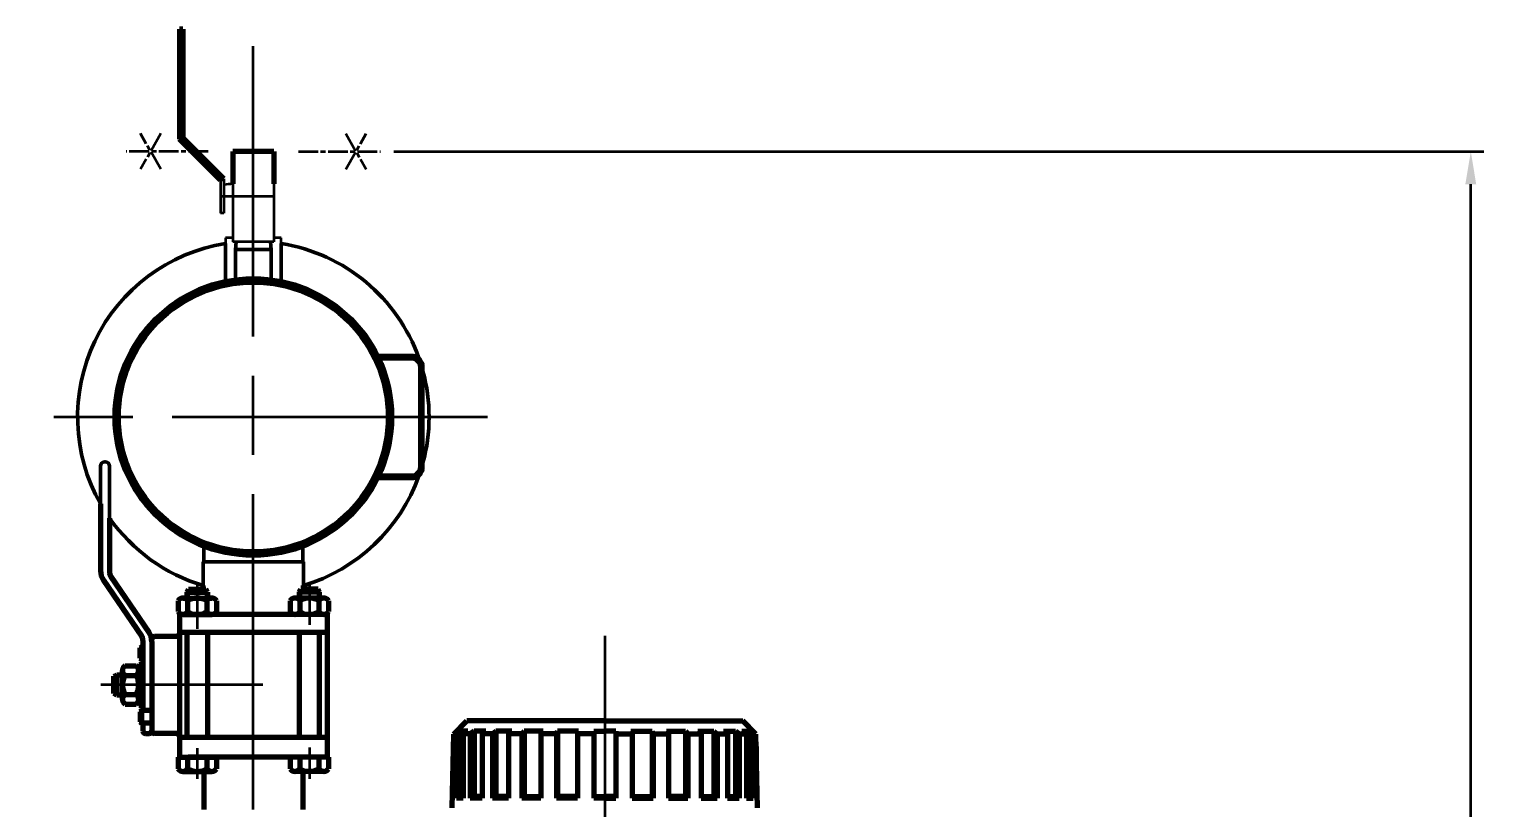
# Model space of a CAD drawing. Header units: millimetres. Extents: x 4423 to 6629, y 3249 to 4171.
# Drawn here: x 4986.1 to 5096.9, y 3970.7 to 4030 of the extents above; entities that cross this region are included whole.
import ezdxf

# ---------------------------------------------------------------- set-up
doc = ezdxf.new("R2010")
doc.units = ezdxf.units.MM
doc.linetypes.add('ACAD_ISO08W100', pattern=[36, 24, -3, 6, -3])
for name, color, linetype, lineweight in [('AM_0', 7, 'Continuous', 50), ('M_EQUIP_D1', 3, 'Continuous', 35), ('M_EQUIP_E3', 3, 'Continuous', 35), ('M_EQUIP_E7', 7, 'Continuous', 70)]:
    doc.layers.add(name, color=color, linetype=linetype, lineweight=lineweight)
doc.styles.get("Standard").update_dxf_attribs({"font": 'ISOCP.SHX'})
doc.dimstyles.new('AM_ISO$0', dxfattribs={"dimtxt": 3.5, "dimasz": 2.5, "dimexe": 1, "dimexo": 1, "dimgap": 1.5, "dimtad": 1, "dimdsep": 46, "dimtxsty": 'Standard', "dimcen": 0, "dimclrd": 256, "dimclre": 256, "dimclrt": 2, "dimadec": 0, "dimazin": 2, "dimtp": 0.1, "dimtm": 0.1, "dimtfac": 0.71, "dimtmove": 0, "dimatfit": 0, "dimfxl": 1, "dimlwd": -1, "dimlwe": -1, "dimarcsym": 0})

# ---------------------------------------------------------------- blocks, each defined once
blk = doc.blocks.new('TOIMITUSR')
at = {"layer": 'M_EQUIP_E3', "linetype": 'ACAD_ISO08W100', "lineweight": 35}
for p, q in [((87.5, -21.7), (112.5, 21.7)), ((87.5, 21.7), (112.5, -21.7)), ((30, 0), (130, 0))]:
    blk.add_line(p, q, dxfattribs=at)
blk = doc.blocks.new('*D49')
at = {"layer": 'Defpoints', "color": 0, "transparency": 16777216}
for p in [(5012.9, 4020.66), (5095.87, 4020.66), (5082.61, 3737.95)]:
    blk.add_point(p, dxfattribs=at)
at = {"layer": 'M_EQUIP_D1', "linetype": 'ByBlock', "transparency": 16777216}
for p, q in [((5013.9, 4020.66), (5096.87, 4020.66)), ((5095.87, 3740.45), (5095.87, 4018.16)), ((5083.61, 3737.95), (5096.87, 3737.95))]:
    blk.add_line(p, q, dxfattribs=at)
at = {"layer": 'M_EQUIP_D1', "transparency": 16777216}
for points in [[(5095.45, 4018.16), (5096.28, 4018.16), (5095.87, 4020.66)], [(5095.45, 3740.45), (5096.28, 3740.45), (5095.87, 3737.95)]]:
    blk.add_solid(points, dxfattribs=at)
at = {"layer": 'M_EQUIP_D1', "color": 2, "transparency": 16777216, "insert": (5092.99, 3879.3), "char_height": 3.5, "attachment_point": 5, "rotation": 90}
blk.add_mtext('{\\H0.71429x;\\C3;(2260)}', dxfattribs=at)

msp = doc.modelspace()

# ---------------------------------------------------------------- linework, layer by layer
at = {"lineweight": 35}
for p, q in [((5000.9622, 4018.4702), (5000.7122, 4018.4702)), ((5000.7122, 4018.4702), (5000.7122, 4018.0836)), ((5000.7122, 4018.0836), (5000.7122, 4015.9702)), ((5000.9622, 4018.5738), (5000.9622, 4018.1173)), ((5000.9622, 4018.1173), (5000.9622, 4015.9702)), ((5001.6497, 4018.1913), (5001.6497, 4013.7827)), ((5004.7747, 4018.1902), (5004.7747, 4013.7827)), ((5004.7747, 4017.2202), (5000.7122, 4017.2202)), ((5000.9622, 4015.9702), (5000.7122, 4015.9702)), ((5001.6497, 4014.0912), (5001.0872, 4014.0912)), ((5001.0872, 4014.0912), (5001.0872, 4013.6566)), ((5002.1313, 4013.7827), (5001.6497, 4013.7827)), ((5001.8996, 4013.7827), (5001.8983, 4013.7618)), ((5004.2931, 4013.7827), (5002.1313, 4013.7827)), ((5004.7747, 4013.7827), (5004.2931, 4013.7827)), ((5004.5248, 4013.7827), (5004.5261, 4013.7618)), ((5005.3372, 4014.0912), (5004.7747, 4014.0912)), ((5005.3372, 4013.6566), (5005.3372, 4014.0912))]:
    msp.add_line(p, q, dxfattribs=at)
for centre, radius, start, end in [((5003.2122, 4000.4515), 17.8085, 95.033543, 97.258381), ((4997.4735, 3986.597), 1.375, 302.310743, 310.898075), ((5008.9509, 3986.597), 1.375, 229.101925, 237.689257)]:
    msp.add_arc(centre, radius, start, end, dxfattribs=at)
at = {"layer": 'AM_0'}
for p, q in [((5001.0872, 4013.6566), (5001.0872, 4010.7533)), ((5001.8996, 4013.7827), (5001.8632, 4013.1994)), ((5004.5248, 4013.7827), (5004.5613, 4013.1994)), ((5005.3372, 4010.7533), (5005.3372, 4013.6566)), ((5001.8632, 4013.1994), (5002.8564, 4013.1994)), ((5001.8632, 4013.1994), (5001.8632, 4012.4991)), ((5001.8632, 4012.588), (5001.8632, 4010.8834)), ((5002.8564, 4013.1994), (5004.5613, 4013.1994)), ((5004.5613, 4013.1994), (5004.5613, 4012.4629)), ((5004.5613, 4012.463), (5004.5613, 4010.8834)), ((5015.2491, 4005.139), (5012.7491, 4005.139)), ((5013.3954, 4005.139), (5012.7491, 4005.139)), ((5012.7491, 4004.889), (5012.7491, 4005.139)), ((5015.2491, 4004.889), (5012.7491, 4004.889)), ((5015.2491, 4004.889), (5014.5249, 4004.889)), ((5015.8741, 4000.4515), (5015.8741, 4004.264)), ((5016.1241, 4003.9405), (5016.1241, 4004.264)), ((5016.1241, 4000.4515), (5016.1241, 4003.9405)), ((5015.8741, 4000.4515), (5015.8741, 3996.639)), ((5016.1241, 4000.4515), (5016.1241, 3996.9625)), ((5016.1241, 3996.639), (5016.1241, 3997.0423)), ((4991.5872, 3996.713), (4991.5872, 3993.8371)), ((4992.2668, 3996.713), (4992.2668, 3992.7645)), ((5015.2491, 3996.014), (5012.7491, 3996.014)), ((5013.3468, 3996.014), (5012.7491, 3996.014)), ((5012.7491, 3996.014), (5012.7491, 3995.764)), ((5015.2491, 3995.764), (5012.7491, 3995.764)), ((5013.3954, 3995.764), (5012.7491, 3995.764)), ((4999.4435, 3990.6311), (4999.4435, 3989.4349)), ((4999.4435, 3990.6311), (4999.4435, 3989.4349)), ((5006.981, 3990.6311), (5006.981, 3989.4349)), ((5006.981, 3990.6311), (5006.981, 3989.4349)), ((5007.0247, 3989.4349), (4999.3997, 3989.4349)), ((5007.0247, 3989.4349), (4999.3997, 3989.4349)), ((4999.3997, 3987.6314), (4999.3997, 3989.4349)), ((5006.981, 3989.4349), (4999.4435, 3989.4349)), ((5007.0247, 3987.6314), (5007.0247, 3989.4349))]:
    msp.add_line(p, q, dxfattribs=at)
for centre, radius, start, end in [((5003.2122, 4000.4515), 13.375, 99.141807, 209.638958), ((5003.2122, 4000.4515), 13.375, 19.571178, 80.858193), ((5015.2491, 4004.264), 0.875, 49.749734, 90), ((5015.2491, 4004.264), 0.625, 0, 90), ((5015.2491, 4004.264), 0.875, 0, 49.749734), ((5003.2122, 4000.4515), 13.375, 344.878897, 15.121103), ((4991.927, 3996.713), 0.3398, 0, 180), ((5003.2122, 4000.4515), 13.375, 286.561642, 340.428822), ((5015.2491, 3996.639), 0.875, 270, 0), ((5015.2491, 3996.639), 0.625, 270, 0), ((5003.2122, 4000.4515), 13.375, 215.080324, 253.438358)]:
    msp.add_arc(centre, radius, start, end, dxfattribs=at)
at = {"layer": 'Defpoints', "color": 0, "linetype": 'ByBlock'}
for p in [(5019.4622, 3977.3265), (5039.2122, 3976.2057), (5008.9421, 3974.5765)]:
    msp.add_point(p, dxfattribs=at)
at = {"layer": 'M_EQUIP_E3', "color": 3, "linetype": 'ACAD_ISO08W100', "lineweight": 35}
for p, q in [((5003.2122, 3970.5765), (5003.2122, 4028.6664)), ((5021.0327, 4000.4515), (4986.1479, 4000.4515)), ((4998.9464, 3987.7717), (4998.9464, 3984.3272)), ((5007.478, 3987.7717), (5007.478, 3984.636)), ((5029.9622, 3983.7922), (5029.9622, 3798.3672)), ((5003.9393, 3980.0599), (4991.5949, 3980.0599)), ((4998.9464, 3975.2584), (4998.9464, 3972.9207)), ((5007.478, 3975.3098), (5007.478, 3972.9207))]:
    msp.add_line(p, q, dxfattribs=at)
at = {"layer": 'M_EQUIP_E3', "linetype": 'ACAD_ISO08W100', "lineweight": 35}
for p, q in [((5003.2122, 4012.5327), (5003.2122, 4024.3066)), ((5003.2122, 4013.7827), (5003.2122, 4022.0501))]:
    msp.add_line(p, q, dxfattribs=at)
at = {"layer": 'M_EQUIP_E3', "linetype": 'Continuous', "lineweight": 35}
for p, q in [((4998.2862, 3987.3441), (4998.2862, 3986.6776)), ((4999.6066, 3987.3441), (4999.6066, 3986.6776)), ((5006.8178, 3987.3441), (5006.8178, 3986.6776)), ((5008.1382, 3987.3441), (5008.1382, 3986.6776))]:
    msp.add_line(p, q, dxfattribs=at)
at = {"layer": 'M_EQUIP_E3', "color": 3, "linetype": 'Continuous', "lineweight": 35}
for p, q in [((4992.5872, 3980.7201), (4993.2538, 3980.7201)), ((4992.5872, 3979.3997), (4993.2538, 3979.3997))]:
    msp.add_line(p, q, dxfattribs=at)
at = {"layer": 'M_EQUIP_E7', "color": 7, "linetype": 'Continuous', "lineweight": 70}
for p, q in [((4997.5872, 4029.9702), (4997.5872, 4021.5952)), ((4997.8372, 4029.9702), (4997.5872, 4029.9702)), ((4997.8372, 4029.9702), (4997.8372, 4021.6988)), ((5000.7122, 4018.4702), (4997.5872, 4021.5952)), ((5000.9622, 4018.5738), (4997.8372, 4021.6988)), ((5004.7747, 4020.6577), (5001.6497, 4020.6577)), ((5001.6497, 4020.6577), (5001.6497, 4018.1913)), ((5004.7747, 4020.6577), (5004.7747, 4018.1902)), ((4991.5872, 3993.8371), (4991.5872, 3988.7472)), ((4992.2668, 3992.7645), (4992.2668, 3989.0042)), ((4991.8049, 3988.0424), (4994.6983, 3983.8044)), ((4992.2668, 3989.0042), (4992.2668, 3988.6673)), ((4992.3757, 3988.3149), (4995.2691, 3984.0768)), ((4998.1697, 3987.1111), (4998.2862, 3987.3441)), ((4998.1697, 3986.6776), (4998.1697, 3987.1111)), ((4998.2862, 3987.3441), (4999.6066, 3987.3441)), ((4999.3997, 3987.3441), (4999.3997, 3987.6314)), ((4999.7231, 3987.1111), (4999.6066, 3987.3441)), ((4999.7231, 3987.1111), (4999.7231, 3986.6776)), ((5006.7013, 3987.1111), (5006.8178, 3987.3441)), ((5006.7013, 3987.1111), (5006.7013, 3986.6776)), ((5008.1382, 3987.3441), (5006.8178, 3987.3441)), ((5007.0247, 3987.3441), (5007.0247, 3987.6314)), ((5008.2547, 3987.1111), (5008.1382, 3987.3441)), ((5008.2547, 3986.6776), (5008.2547, 3987.1111)), ((4997.4824, 3986.4705), (4997.4824, 3985.642)), ((4997.8484, 3986.6776), (5000.0445, 3986.6776)), ((4998.2144, 3986.4705), (4998.2144, 3985.642)), ((4999.6785, 3986.4705), (4999.6785, 3985.642)), ((5000.4105, 3986.4705), (5000.4105, 3985.642)), ((5006.0139, 3986.4705), (5006.0139, 3985.642)), ((5008.5761, 3986.6776), (5006.38, 3986.6776)), ((5006.746, 3986.4705), (5006.746, 3985.642)), ((5008.21, 3986.4705), (5008.21, 3985.642)), ((5008.9421, 3986.4705), (5008.9421, 3985.642)), ((5008.8372, 3985.4349), (4997.5872, 3985.4349)), ((4997.8484, 3985.4349), (5000.0445, 3985.4349)), ((5008.5761, 3985.4349), (5006.38, 3985.4349)), ((4997.393, 3983.7492), (4995.6809, 3983.7492)), ((4998.1697, 3976.0599), (4998.1697, 3984.0599)), ((4999.7231, 3984.0599), (4999.7231, 3976.0599)), ((5006.7013, 3984.0599), (5006.7013, 3976.0599)), ((5008.2547, 3976.0599), (5008.2547, 3984.0599)), ((4994.7101, 3982.9725), (4994.613, 3982.8754)), ((4994.613, 3982.0987), (4994.613, 3982.8754)), ((4994.8072, 3982.9725), (4994.7101, 3982.9725)), ((4994.7101, 3982.9725), (4994.7101, 3982.0016)), ((4994.8072, 3983.452), (4994.8072, 3978.1181)), ((4993.4609, 3981.5239), (4994.2894, 3981.5239)), ((4994.4965, 3978.5065), (4994.4965, 3981.6133)), ((4994.4965, 3981.6133), (4994.8072, 3981.6133)), ((4994.613, 3982.0987), (4994.7101, 3982.0016)), ((4994.8072, 3982.0016), (4994.7101, 3982.0016)), ((4994.8072, 3981.6133), (4994.8072, 3978.5065)), ((4992.5872, 3980.7201), (4992.8202, 3980.8366)), ((4992.5872, 3979.3997), (4992.5872, 3980.7201)), ((4992.8202, 3979.2832), (4992.8202, 3980.8366)), ((4992.8202, 3980.8366), (4993.2538, 3980.8366)), ((4993.2538, 3978.9618), (4993.2538, 3981.1579)), ((4993.4609, 3980.7919), (4994.2894, 3980.7919)), ((4992.8202, 3979.2832), (4992.5872, 3979.3997)), ((4993.2538, 3979.2832), (4992.8202, 3979.2832)), ((4993.4609, 3979.3278), (4994.2894, 3979.3278)), ((4993.4609, 3978.5958), (4994.2894, 3978.5958)), ((4994.8072, 3978.5065), (4994.4965, 3978.5065)), ((4994.7101, 3978.1181), (4994.613, 3978.021)), ((4995.4868, 3978.1181), (4994.7101, 3978.1181)), ((4994.7101, 3978.1181), (4994.7101, 3977.1473)), ((4994.613, 3978.021), (4994.613, 3977.2444)), ((4994.613, 3977.2444), (4994.7101, 3977.1473)), ((4995.4868, 3977.1473), (4994.7101, 3977.1473)), ((4994.8072, 3977.1473), (4994.8072, 3976.5647)), ((4995.0013, 3976.3706), (4995.2926, 3976.3706)), ((4997.393, 3976.3706), (4995.6809, 3976.3706)), ((4997.4824, 3974.5765), (5000.4105, 3974.5765)), ((4997.4824, 3974.5765), (4997.4824, 3973.6703)), ((4998.2144, 3974.5765), (4998.2144, 3973.6703)), ((4999.6785, 3974.5765), (4999.6785, 3973.6703)), ((5000.4105, 3974.5765), (5000.4105, 3973.6703)), ((5006.0139, 3974.5765), (5006.0139, 3973.6703)), ((5008.9421, 3974.5765), (5006.0139, 3974.5765)), ((5006.746, 3974.5765), (5006.746, 3973.6703)), ((5008.21, 3974.5765), (5008.21, 3973.6703)), ((5008.9421, 3974.5765), (5008.9421, 3973.6703)), ((4997.8484, 3973.4891), (5000.0445, 3973.4891)), ((4999.4435, 3973.4891), (4999.4435, 3970.5765)), ((5008.5761, 3973.4891), (5006.38, 3973.4891)), ((5006.981, 3973.4891), (5006.981, 3970.5765))]:
    msp.add_line(p, q, dxfattribs=at)
at = {"layer": 'M_EQUIP_E7', "linetype": 'Continuous', "lineweight": 70}
for p, q in [((4998.1697, 3987.1111), (4999.7231, 3987.1111)), ((5008.2547, 3987.1111), (5006.7013, 3987.1111))]:
    msp.add_line(p, q, dxfattribs=at)
at = {"layer": 'M_EQUIP_E7', "color": 7}
for p, q in [((4997.5872, 3985.4349), (4997.5872, 3983.9433)), ((5008.8372, 3985.4349), (5008.8372, 3974.6849)), ((5008.8372, 3985.3265), (5008.8372, 3974.5765)), ((5008.8372, 3984.0599), (4997.5872, 3984.0599)), ((4997.5872, 3983.9433), (4997.5872, 3974.6849)), ((4997.5872, 3983.8349), (4997.5872, 3974.5765)), ((4995.4868, 3983.372), (4995.4868, 3976.5647)), ((5008.8372, 3976.0599), (4997.5872, 3976.0599)), ((5008.1807, 3974.5765), (4998.2437, 3974.5765))]:
    msp.add_line(p, q, dxfattribs=at)
at = {"layer": 'M_EQUIP_E7', "linetype": 'Continuous'}
for p, q in [((5018.4622, 3976.3265), (5019.4622, 3977.3265)), ((5029.9622, 3977.3265), (5019.4622, 3977.3265)), ((5029.9622, 3977.3265), (5040.4622, 3977.3265)), ((5041.4622, 3976.3265), (5040.4622, 3977.3265)), ((5018.3427, 3970.7068), (5018.4622, 3976.3265)), ((5018.6776, 3976.3357), (5018.4715, 3976.3357)), ((5018.6776, 3976.3357), (5019.0163, 3976.5567)), ((5018.6776, 3976.3357), (5018.6776, 3971.4515)), ((5019.0163, 3976.5567), (5019.0163, 3971.5802)), ((5019.5301, 3976.5567), (5019.0163, 3976.5567)), ((5019.1914, 3976.3357), (5019.5301, 3976.5567)), ((5019.1914, 3976.3357), (5019.1914, 3971.4515)), ((5019.7266, 3976.3357), (5019.1914, 3976.3357)), ((5020.0273, 3976.5567), (5019.7266, 3976.3357)), ((5019.7266, 3976.3357), (5019.7266, 3971.4515)), ((5020.0273, 3976.5567), (5020.0273, 3971.5802)), ((5020.9182, 3976.5567), (5020.0273, 3976.5567)), ((5020.6174, 3976.3357), (5020.9182, 3976.5567)), ((5020.6174, 3976.3357), (5020.6174, 3971.4515)), ((5021.4188, 3976.3357), (5020.6174, 3976.3357)), ((5021.6626, 3976.5567), (5021.4188, 3976.3357)), ((5021.4188, 3976.3357), (5021.4188, 3971.4515)), ((5021.6626, 3976.5567), (5021.6626, 3971.5802)), ((5022.8745, 3976.5567), (5021.6626, 3976.5567)), ((5022.6307, 3976.3357), (5022.8745, 3976.5567)), ((5022.6307, 3976.3357), (5022.6307, 3971.4515)), ((5023.6477, 3976.3357), (5022.6307, 3976.3357)), ((5023.8193, 3976.5567), (5023.6477, 3976.3357)), ((5023.6477, 3976.3357), (5023.6477, 3971.4515)), ((5023.8193, 3976.5567), (5023.8193, 3971.5802)), ((5025.2762, 3976.5567), (5023.8193, 3976.5567)), ((5025.1046, 3976.3357), (5025.2762, 3976.5567)), ((5025.1046, 3976.3357), (5025.1046, 3971.4515)), ((5026.2735, 3976.3357), (5025.1046, 3976.3357)), ((5026.362, 3976.5567), (5026.2735, 3976.3357)), ((5026.2735, 3976.3357), (5026.2735, 3971.4515)), ((5026.362, 3976.5567), (5026.362, 3971.5802)), ((5027.9723, 3976.5567), (5026.362, 3976.5567)), ((5027.8837, 3976.3357), (5027.9723, 3976.5567)), ((5027.8837, 3976.3357), (5027.8837, 3971.4515)), ((5029.131, 3976.3357), (5027.8837, 3976.3357)), ((5029.131, 3976.5567), (5029.131, 3971.4515)), ((5029.131, 3976.5567), (5029.9622, 3976.5567)), ((5030.7935, 3976.5567), (5029.9622, 3976.5567)), ((5030.7935, 3976.5567), (5030.7935, 3971.4515)), ((5030.7935, 3976.3357), (5032.0407, 3976.3357)), ((5031.9521, 3976.5567), (5033.5624, 3976.5567)), ((5032.0407, 3976.3357), (5031.9521, 3976.5567)), ((5032.0407, 3976.3357), (5032.0407, 3971.4515)), ((5033.5624, 3976.5567), (5033.5624, 3971.5802)), ((5033.5624, 3976.5567), (5033.651, 3976.3357)), ((5033.651, 3976.3357), (5033.651, 3971.4515)), ((5033.651, 3976.3357), (5034.8198, 3976.3357)), ((5034.6483, 3976.5567), (5036.1051, 3976.5567)), ((5034.8198, 3976.3357), (5034.6483, 3976.5567)), ((5034.8198, 3976.3357), (5034.8198, 3971.4515)), ((5036.1051, 3976.5567), (5036.1051, 3971.5802)), ((5036.1051, 3976.5567), (5036.2767, 3976.3357)), ((5036.2767, 3976.3357), (5036.2767, 3971.4515)), ((5036.2767, 3976.3357), (5037.2938, 3976.3357)), ((5037.0499, 3976.5567), (5038.2619, 3976.5567)), ((5037.2938, 3976.3357), (5037.0499, 3976.5567)), ((5037.2938, 3976.3357), (5037.2938, 3971.4515)), ((5038.2619, 3976.5567), (5038.2619, 3971.5802)), ((5038.2619, 3976.5567), (5038.5057, 3976.3357)), ((5038.5057, 3976.3357), (5038.5057, 3971.4515)), ((5038.5057, 3976.3357), (5039.307, 3976.3357)), ((5039.0063, 3976.5567), (5039.8971, 3976.5567)), ((5039.307, 3976.3357), (5039.0063, 3976.5567)), ((5039.307, 3976.3357), (5039.307, 3971.4515)), ((5039.8971, 3976.5567), (5039.8971, 3971.5802)), ((5039.8971, 3976.5567), (5040.1978, 3976.3357)), ((5040.1978, 3976.3357), (5040.1978, 3971.4515)), ((5040.1978, 3976.3357), (5040.7331, 3976.3357)), ((5040.3944, 3976.5567), (5040.9081, 3976.5567)), ((5040.7331, 3976.3357), (5040.3944, 3976.5567)), ((5040.7331, 3976.3357), (5040.7331, 3971.4515)), ((5040.9081, 3976.5567), (5040.9081, 3971.5802)), ((5041.2468, 3976.3357), (5040.9081, 3976.5567)), ((5041.2468, 3976.3357), (5041.2468, 3971.4515)), ((5041.2468, 3976.3357), (5041.453, 3976.3357)), ((5041.5818, 3970.7068), (5041.4622, 3976.3265)), ((5018.4421, 3975.3786), (5018.4421, 3971.4515)), ((5041.4824, 3975.3786), (5041.4824, 3971.4515)), ((5018.4421, 3971.4515), (5018.3585, 3971.4515)), ((5018.4421, 3971.5802), (5018.3612, 3971.5802)), ((5018.6776, 3971.4515), (5019.0163, 3971.5802)), ((5019.1914, 3971.4515), (5018.6776, 3971.4515)), ((5019.1914, 3971.5802), (5019.0163, 3971.5802)), ((5019.7266, 3971.4515), (5020.0273, 3971.5802)), ((5020.6174, 3971.4515), (5019.7266, 3971.4515)), ((5020.6174, 3971.5802), (5020.0273, 3971.5802)), ((5021.4188, 3971.4515), (5021.6626, 3971.5802)), ((5022.6307, 3971.4515), (5021.4188, 3971.4515)), ((5022.6307, 3971.5802), (5021.6626, 3971.5802)), ((5023.6477, 3971.4515), (5023.8193, 3971.5802)), ((5025.1046, 3971.4515), (5023.6477, 3971.4515)), ((5023.8193, 3971.5802), (5025.1046, 3971.5802)), ((5026.362, 3971.5802), (5026.2735, 3971.4515)), ((5027.8837, 3971.4515), (5026.2735, 3971.4515)), ((5027.8837, 3971.5802), (5026.362, 3971.5802)), ((5029.131, 3971.5802), (5029.9622, 3971.5802)), ((5029.9622, 3971.4515), (5029.131, 3971.4515)), ((5030.7935, 3971.5802), (5029.9622, 3971.5802)), ((5029.9622, 3971.4515), (5030.7935, 3971.4515)), ((5032.0407, 3971.5802), (5033.5624, 3971.5802)), ((5032.0407, 3971.4515), (5033.651, 3971.4515)), ((5033.5624, 3971.5802), (5033.651, 3971.4515)), ((5036.1051, 3971.5802), (5034.8198, 3971.5802)), ((5034.8198, 3971.4515), (5036.2767, 3971.4515)), ((5036.2767, 3971.4515), (5036.1051, 3971.5802)), ((5037.2938, 3971.5802), (5038.2619, 3971.5802)), ((5037.2938, 3971.4515), (5038.5057, 3971.4515)), ((5038.5057, 3971.4515), (5038.2619, 3971.5802)), ((5039.307, 3971.5802), (5039.8971, 3971.5802)), ((5039.307, 3971.4515), (5040.1978, 3971.4515)), ((5040.1978, 3971.4515), (5039.8971, 3971.5802)), ((5040.7331, 3971.5802), (5040.9081, 3971.5802)), ((5040.7331, 3971.4515), (5041.2468, 3971.4515)), ((5041.2468, 3971.4515), (5040.9081, 3971.5802)), ((5041.4824, 3971.5802), (5041.5632, 3971.5802)), ((5041.4824, 3971.4515), (5041.5659, 3971.4515))]:
    msp.add_line(p, q, dxfattribs=at)
at = {"layer": 'M_EQUIP_E7', "color": 7, "linetype": 'Continuous', "lineweight": 70}
for radius in [10.5188, 10.2688]:
    msp.add_circle((5003.2122, 4000.4515), radius, dxfattribs=at)
for centre, radius, start, end in [((4992.8372, 3988.7472), 1.25, 180, 214.322454), ((4992.8918, 3988.6673), 0.625, 180, 214.322454), ((4997.8484, 3986.2506), 0.427, 30.991482, 149.008518), ((4998.9464, 3985.2804), 1.3972, 58.403822, 121.596178), ((5000.0445, 3986.2506), 0.427, 30.991482, 149.008518), ((5006.38, 3986.2506), 0.427, 30.991482, 149.008518), ((5007.478, 3985.2804), 1.3972, 58.403822, 121.596178), ((5008.5761, 3986.2506), 0.427, 30.991482, 149.008518), ((4997.8484, 3985.8618), 0.427, 210.991482, 329.008518), ((4998.9464, 3986.8321), 1.3972, 238.403822, 301.596178), ((5000.0445, 3985.8618), 0.427, 210.991482, 329.008518), ((5006.38, 3985.8618), 0.427, 210.991482, 329.008518), ((5007.478, 3986.8321), 1.3972, 238.403822, 301.596178), ((5008.5761, 3985.8618), 0.427, 210.991482, 329.008518), ((4994.1822, 3983.452), 0.625, 0, 34.322454), ((4995.6809, 3983.555), 0.1942, 90, 180), ((4997.393, 3983.9433), 0.1942, 270, 0), ((4993.6807, 3981.1579), 0.427, 120.991482, 239.008518), ((4994.0695, 3981.1579), 0.427, 300.991482, 59.008518), ((4994.651, 3980.0599), 1.3972, 148.403822, 211.596178), ((4993.0993, 3980.0599), 1.3972, 328.403822, 31.596178), ((4993.6807, 3978.9618), 0.427, 120.991482, 239.008518), ((4994.0695, 3978.9618), 0.427, 300.991482, 59.008518), ((4995.0013, 3976.5647), 0.1942, 180, 270), ((4995.2926, 3976.5647), 0.1942, 270, 0), ((4995.6809, 3976.5647), 0.1942, 180, 270), ((4997.393, 3976.1764), 0.1942, 0, 90), ((4997.8484, 3973.9493), 0.4602, 217.316567, 322.683433), ((4998.9464, 3975.0582), 1.5691, 242.1899, 297.8101), ((5000.0445, 3973.9493), 0.4602, 217.316567, 322.683433), ((5006.38, 3973.9493), 0.4602, 217.316567, 322.683433), ((5007.478, 3975.0582), 1.5691, 242.1899, 297.8101), ((5008.5761, 3973.9493), 0.4602, 217.316567, 322.683433)]:
    msp.add_arc(centre, radius, start, end, dxfattribs=at)
at = {"layer": 'M_EQUIP_E7', "color": 7}
msp.add_arc((4994.2368, 3983.372), 1.25, 0, 34.322454, dxfattribs=at)

# ---------------------------------------------------------------- block references
at = {"layer": 'M_EQUIP_E3', "lineweight": 35, "yscale": 0.0625, "zscale": 0.0625, "rotation": 180}
for p, xscale in [((5001.6497, 4020.6577), 0.0625), ((5004.7747, 4020.6577), -0.0625)]:
    msp.add_blockref('TOIMITUSR', p, dxfattribs=dict(at, xscale=xscale))

# ---------------------------------------------------------------- dimensions: what is measured, and where the dimension line sits
at = {"layer": 'M_EQUIP_D1'}
dim = msp.add_linear_dim(base=(5095.8653, 4020.6577), p1=(5082.605, 3737.9475), p2=(5012.8997, 4020.6577), angle=90, text='{\\H0.71429x;\\C3;(2260)}', dimstyle='AM_ISO$0', override={"dimlfac": 8}, dxfattribs=at)
dim.commit()
dim.dimension.update_dxf_attribs({"geometry": '*D49', "text_midpoint": (5092.9903, 3879.3026)})

doc.saveas('drawing.dxf')
